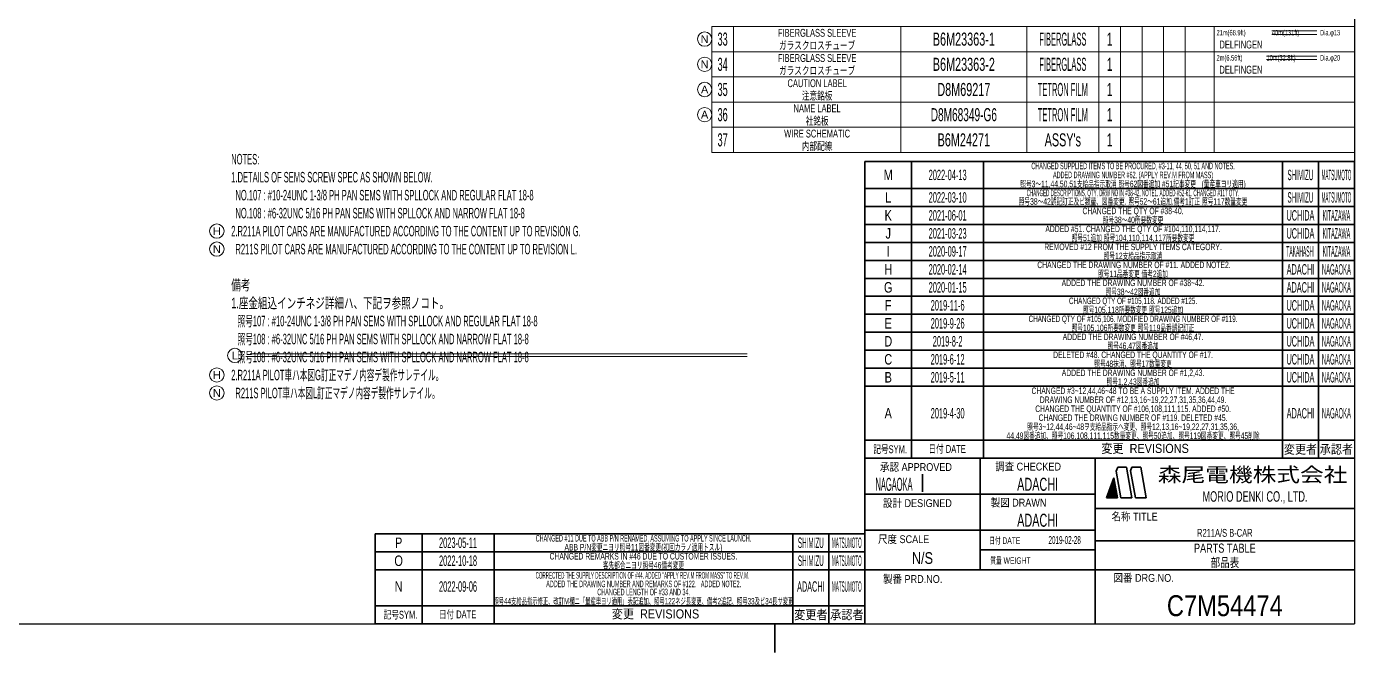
# Model space of a CAD drawing. Header units: millimetres. Extents: x 7 to 587, y 2 to 418.
# Drawn here: x 218.1 to 587, y 2 to 176 of the extents above; entities that cross this region are included whole.
import ezdxf
from ezdxf.enums import TextEntityAlignment as Align

# ---------------------------------------------------------------- set-up
doc = ezdxf.new("R2010")
doc.units = ezdxf.units.MM
for name, color, linetype in [('GR1_05', 7, 'Continuous'), ('図面枠C7M', 7, 'Continuous'), ('表題、部品表_01', 7, 'Continuous'), ('表題、部品表_02', 7, 'Continuous'), ('表題、部品表_03', 7, 'Continuous')]:
    doc.layers.add(name, color=color, linetype=linetype)
doc.styles.add('HG丸ｺﾞｼｯｸM-PRO', font='')
doc.styles.get('HG丸ｺﾞｼｯｸM-PRO').set_extended_font_data('HG丸ｺﾞｼｯｸM-PRO')

# ---------------------------------------------------------------- blocks, each defined once
blk = doc.blocks.new('BLKF026')
at = {"layer": '図面枠C7M', "color": 4, "linetype": 'Continuous', "lineweight": 13}
for p, q in [((518.454756, 45.859327), (520.608881, 48.013452)), ((518.535684, 46.081677), (520.587682, 48.133675)), ((518.616613, 46.304027), (520.566484, 48.253898)), ((518.697542, 46.526377), (520.545285, 48.374121)), ((518.778471, 46.748727), (520.524087, 48.494343)), ((518.8594, 46.971078), (520.502888, 48.614566)), ((518.940329, 47.193428), (520.48169, 48.734789)), ((519.021258, 47.415778), (520.460491, 48.855012)), ((519.102186, 47.638128), (520.439293, 48.975235)), ((519.183115, 47.860479), (520.418094, 49.095457)), ((519.264044, 48.082829), (520.396896, 49.21568)), ((519.344973, 48.305179), (520.375697, 49.335903)), ((519.425902, 48.527529), (520.354499, 49.456126)), ((519.506831, 48.749879), (520.3333, 49.576349)), ((519.58776, 48.97223), (520.312102, 49.696572)), ((519.668689, 49.19458), (520.290903, 49.816794)), ((519.749617, 49.41693), (520.269705, 49.937017)), ((519.830546, 49.63928), (520.248506, 50.05724)), ((519.911475, 49.861631), (520.227307, 50.177463)), ((519.992404, 50.083981), (520.206109, 50.297686)), ((520.073333, 50.306331), (520.18491, 50.417909)), ((520.154262, 50.528681), (520.163712, 50.538131)), ((518.157871, 44.996757), (520.693675, 47.532561)), ((518.211969, 45.192276), (520.672477, 47.652784)), ((518.292898, 45.414626), (520.651278, 47.773006)), ((518.299292, 44.996757), (520.714874, 47.412338)), ((518.373827, 45.636976), (520.63008, 47.893229)), ((518.440714, 44.996757), (520.736072, 47.292115)), ((518.582135, 44.996757), (520.757271, 47.171892)), ((518.723556, 44.996757), (520.778469, 47.051669)), ((518.864978, 44.996757), (520.799668, 46.931447)), ((519.006399, 44.996757), (520.820866, 46.811224)), ((519.147821, 44.996757), (520.842065, 46.691001)), ((519.289242, 44.996757), (520.863263, 46.570778)), ((519.430663, 44.996757), (520.884462, 46.450555)), ((519.572085, 44.996757), (520.90566, 46.330332)), ((519.713506, 44.996757), (520.926859, 46.21011)), ((519.854927, 44.996757), (520.948057, 46.089887)), ((519.996349, 44.996757), (520.969256, 45.969664)), ((520.13777, 44.996757), (520.990455, 45.849441)), ((520.279191, 44.996757), (521.011653, 45.729218)), ((520.420613, 44.996757), (521.032852, 45.608995)), ((520.562034, 44.996757), (521.05405, 45.488773)), ((520.703455, 44.996757), (521.075249, 45.36855)), ((520.844877, 44.996757), (521.096447, 45.248327)), ((520.986298, 44.996757), (521.117646, 45.128104)), ((521.12772, 44.996757), (521.138844, 45.007881))]:
    blk.add_line(p, q, dxfattribs=at)
blk = doc.blocks.new('BLKF023')
at = {"layer": '図面枠C7M', "color": 2, "linetype": 'Continuous', "lineweight": 25}
for p in [(587, 410), (7, 10)]:
    blk.add_line(p, (587, 10), dxfattribs=at)
at = {"layer": '図面枠C7M', "color": 4, "linetype": 'Continuous', "lineweight": 13}
for p, q in [((585, 176), (587, 176)), ((585, 169), (587, 169)), ((585, 162), (587, 162)), ((585, 155), (587, 155)), ((585, 148), (587, 148)), ((585, 141), (587, 141))]:
    blk.add_line(p, q, dxfattribs=at)
at = {"layer": '図面枠C7M', "color": 3, "linetype": 'Continuous', "lineweight": 35}
for p, q in [((587, 111), (585, 111)), ((587, 106), (585, 106)), ((587, 101), (585, 101)), ((587, 96), (585, 96)), ((587, 91), (585, 91)), ((451, 86), (587, 86)), ((451, 86), (451, 10)), ((464, 56), (464, 86)), ((484, 56), (484, 86)), ((567, 56), (567, 86)), ((577, 56), (577, 86)), ((451, 81), (587, 81)), ((451, 76), (587, 76)), ((451, 61), (587, 61)), ((451, 56), (587, 56)), ((483, 56), (483, 25)), ((515, 56), (515, 10)), ((520.84, 52.4), (521.23, 53.5)), ((522.14, 45), (520.84, 52.4)), ((521.23, 53.5), (523.64, 53.5)), ((525.14, 45), (523.64, 53.5)), ((525.18, 53.5), (524.82, 52.51)), ((526.14, 45), (524.82, 52.51)), ((525.18, 53.5), (527.64, 53.5)), ((529.14, 45), (527.64, 53.5)), ((467.01, 51.56), (467.01, 46.69)), ((518.14, 45), (520.16, 50.55)), ((521.14, 45), (520.16, 50.55)), ((451, 46), (515, 46)), ((518.14, 45), (521.14, 45)), ((522.14, 45), (525.14, 45)), ((526.14, 45), (529.14, 45)), ((515, 42), (587, 42)), ((451, 36), (515, 36)), ((483, 30.5), (515, 30.5)), ((515, 33), (587, 33)), ((451, 25), (587, 25)), ((426, 2), (426, 10))]:
    blk.add_line(p, q, dxfattribs=at)
at = {"layer": '図面枠C7M', "color": 4, "linetype": 'Continuous', "lineweight": 13}
blk.add_blockref('BLKF026', (0, 0), dxfattribs=at)
at = {"layer": '図面枠C7M', "color": 4, "linetype": 'Continuous', "lineweight": 13, "style": 'HG丸ｺﾞｼｯｸM-PRO'}
for s, height, width, p in [('記号SYM.', 2.182, 0.69227, (458.03, 58.49)), ('日付 DATE', 2.182, 0.692507, (473.87, 58.58)), ('変更  REVISIONS', 2.5455, 0.887352, (528.85, 58.72)), ('変更者', 2.545, 0.887717, (572, 58.5)), ('承認者', 2.545, 0.887717, (582, 58.5)), ('承認 APPROVED', 2.1818, 0.863151, (465.21, 53.54)), ('調査 CHECKED', 2.182, 0.863174, (496.34, 53.67)), ('設計 DESIGNED', 2.1818, 0.862613, (465.61, 43.51)), ('製図 DRAWN', 2.182, 0.863099, (493.7, 43.65)), ('名称 TITLE', 2.182, 0.862489, (525.93, 39.77)), ('尺度 SCALE', 2.182, 0.862581, (461.78, 33.49)), ('日付 DATE', 1.818, 0.618255, (489.88, 33.09)), ('質量 WEIGHT', 1.818, 0.618812, (491.46, 27.55)), ('製番 PRD.NO.', 2.182, 0.863299, (464.29, 22.41)), ('図番 DRG.NO.', 2.182, 0.863083, (528.44, 22.73))]:
    blk.add_text(s, height=height, dxfattribs=dict(at, width=width)).set_placement(p, align=Align.MIDDLE_CENTER)
at = {"layer": '図面枠C7M', "color": 2, "linetype": 'Continuous', "lineweight": 25, "style": 'HG丸ｺﾞｼｯｸM-PRO', "width": 1.206081}
blk.add_text('森尾電機株式会社', height=4, dxfattribs=at).set_placement((558.72, 51.43), align=Align.MIDDLE_CENTER)
at = {"layer": '図面枠C7M', "color": 3, "linetype": 'Continuous', "lineweight": 35, "style": 'HG丸ｺﾞｼｯｸM-PRO', "width": 0.652197}
blk.add_text('MORIO DENKI CO., LTD.', height=2.9091, dxfattribs=at).set_placement((559.38, 45.36), align=Align.MIDDLE_CENTER)
blk = doc.blocks.new('BLKF027')
at = {"layer": '図面枠C7M', "color": 3, "linetype": 'Continuous', "lineweight": 35, "style": 'HG丸ｺﾞｼｯｸM-PRO'}
for s, height, width, p in [('E', 2.91, 0.784871, (457.5, 93.5)), ('2019-9-26', 2.909, 0.488281, (474, 93.5)), ('CHANGED QTY OF #105,106. MODIFIED DRAWING NUMBER OF #119.', 1.8182, 0.577549, (525.5, 94.75)), ('UCHIDA', 2.909, 0.415827, (572, 93.5)), ('NAGAOKA', 2.909, 0.334453, (582, 93.5)), ('D', 2.91, 0.784656, (457.5, 88.5)), ('2019-8-2', 2.909, 0.488281, (474, 88.5)), ('ADDED THE DRAWING NUMBER OF #46,47.', 1.8182, 0.618654, (525.5, 89.75)), ('UCHIDA', 2.909, 0.415827, (572, 88.5)), ('NAGAOKA', 2.909, 0.334453, (582, 88.5)), ('C', 2.91, 0.782198, (457.5, 83.5)), ('2019-6-12', 2.909, 0.488281, (474, 83.5)), ('DELETED #48. CHANGED THE QUANTITY OF #17.', 1.8182, 0.618588, (525.5, 84.75)), ('UCHIDA', 2.909, 0.415827, (572, 83.5)), ('NAGAOKA', 2.909, 0.334453, (582, 83.5)), ('B', 2.91, 0.78204, (457.5, 78.5)), ('2019-5-11', 2.909, 0.488281, (474, 78.5)), ('ADDED THE DRAWING NUMBER OF #1,2,43.', 1.8182, 0.618577, (525.5, 79.75)), ('UCHIDA', 2.909, 0.415827, (572, 78.5)), ('NAGAOKA', 2.909, 0.334453, (582, 78.5)), ('CHANGED #3~12,44,46~48 TO BE A SUPPLY ITEM. ADDED THE', 1.8182, 0.618345, (525.5, 74.75)), ('A', 2.91, 0.782973, (457.5, 68.5)), ('2019-4-30', 2.909, 0.488281, (474, 68.5)), ('ADACHI', 2.909, 0.415454, (572, 68.5)), ('NAGAOKA', 2.909, 0.334453, (582, 68.5)), ('NAGAOKA', 3.636, 0.414524, (459.11, 48.75)), ('ADACHI', 3.636, 0.619335, (499, 48.75)), ('ADACHI', 3.636, 0.619335, (499, 38.75)), ('2019-02-28', 2.182, 0.482412, (506.5, 33.25)), ('R211A/S B-CAR', 2.1818, 0.692293, (551, 35.25)), ('N/S', 3.273, 0.805664, (467, 28.25)), ('PARTS TABLE', 2.5455, 0.742213, (551, 31)), ('C7M54474', 5.818, 0.846013, (551, 15))]:
    blk.add_text(s, height=height, dxfattribs=dict(at, width=width)).set_placement(p, align=Align.MIDDLE_CENTER)
blk = doc.blocks.new('BLKF076')
at = {"layer": '表題、部品表_02', "color": 4, "linetype": 'Continuous', "lineweight": 13}
for p, q in [((408.5, 162), (408.5, 155)), ((408.5, 162), (587, 162)), ((414.5, 162), (414.5, 155)), ((461, 162), (461, 155)), ((496, 162), (496, 155)), ((516, 162), (516, 155)), ((522, 162), (522, 155)), ((528, 162), (528, 155)), ((534, 155), (534, 162)), ((540, 162), (540, 155)), ((548, 162), (548, 155)), ((587, 162), (587, 155)), ((408.5, 155), (587, 155))]:
    blk.add_line(p, q, dxfattribs=at)
blk = doc.blocks.new('BLKF078')
at = {"layer": '表題、部品表_02', "color": 4, "linetype": 'Continuous', "lineweight": 13}
for p, q in [((408.5, 155), (408.5, 148)), ((408.5, 155), (587, 155)), ((414.5, 155), (414.5, 148)), ((461, 155), (461, 148)), ((496, 155), (496, 148)), ((516, 155), (516, 148)), ((522, 155), (522, 148)), ((528, 155), (528, 148)), ((534, 148), (534, 155)), ((540, 155), (540, 148)), ((548, 155), (548, 148)), ((587, 155), (587, 148)), ((408.5, 148), (587, 148))]:
    blk.add_line(p, q, dxfattribs=at)
blk = doc.blocks.new('BLKF168')
at = {"layer": '表題、部品表_02', "color": 4, "linetype": 'Continuous', "lineweight": 13}
for p, q in [((408.5, 148), (408.5, 141)), ((408.5, 148), (587, 148)), ((414.5, 148), (414.5, 141)), ((461, 148), (461, 141)), ((496, 148), (496, 141)), ((516, 148), (516, 141)), ((522, 148), (522, 141)), ((528, 148), (528, 141)), ((534, 141), (534, 148)), ((540, 148), (540, 141)), ((548, 148), (548, 141)), ((587, 148), (587, 141)), ((408.5, 141), (587, 141))]:
    blk.add_line(p, q, dxfattribs=at)
blk = doc.blocks.new('BLKF176')
at = {"layer": '表題、部品表_02', "color": 4, "linetype": 'Continuous', "lineweight": 13}
for p, q in [((408.5, 169), (408.5, 162)), ((408.5, 169), (587, 169)), ((414.5, 169), (414.5, 162)), ((461, 169), (461, 162)), ((496, 169), (496, 162)), ((516, 169), (516, 162)), ((522, 169), (522, 162)), ((528, 169), (528, 162)), ((534, 162), (534, 169)), ((540, 169), (540, 162)), ((548, 169), (548, 162)), ((587, 169), (587, 162)), ((408.5, 162), (587, 162))]:
    blk.add_line(p, q, dxfattribs=at)
blk = doc.blocks.new('BLKF178')
at = {"layer": '表題、部品表_02', "color": 4, "linetype": 'Continuous', "lineweight": 13}
for p, q in [((408.5, 176), (408.5, 169)), ((408.5, 176), (587, 176)), ((414.5, 176), (414.5, 169)), ((461, 176), (461, 169)), ((496, 176), (496, 169)), ((516, 176), (516, 169)), ((522, 176), (522, 169)), ((528, 176), (528, 169)), ((534, 169), (534, 176)), ((540, 176), (540, 169)), ((548, 176), (548, 169)), ((587, 176), (587, 169)), ((408.5, 169), (587, 169))]:
    blk.add_line(p, q, dxfattribs=at)
blk = doc.blocks.new('BLKF189')
at = {"layer": 'GR1_05', "color": 4, "linetype": 'Continuous', "lineweight": 13}
blk.add_circle((406.5, 158.5), 2, dxfattribs=at)
at = {"layer": 'GR1_05', "color": 4, "linetype": 'Continuous', "lineweight": 13, "style": 'HG丸ｺﾞｼｯｸM-PRO', "width": 1.042301}
blk.add_text('A', height=2.18, dxfattribs=at).set_placement((406.5, 158.5), align=Align.MIDDLE_CENTER)
blk = doc.blocks.new('BLKF190')
at = {"layer": 'GR1_05', "color": 4, "linetype": 'Continuous', "lineweight": 13}
blk.add_circle((406.5, 151.5), 2, dxfattribs=at)
at = {"layer": 'GR1_05', "color": 4, "linetype": 'Continuous', "lineweight": 13, "style": 'HG丸ｺﾞｼｯｸM-PRO', "width": 1.042301}
blk.add_text('A', height=2.18, dxfattribs=at).set_placement((406.5, 151.5), align=Align.MIDDLE_CENTER)
blk = doc.blocks.new('BLKF205')
at = {"layer": '図面枠C7M', "color": 3, "linetype": 'Continuous', "lineweight": 35}
for p, q in [((451, 91), (587, 91)), ((451, 91), (451, 86)), ((464, 91), (464, 86)), ((484, 91), (484, 86)), ((567, 91), (567, 86)), ((577, 91), (577, 86)), ((587, 91), (587, 86)), ((451, 86), (587, 86))]:
    blk.add_line(p, q, dxfattribs=at)
blk = doc.blocks.new('BLKF209')
at = {"layer": '図面枠C7M', "color": 3, "linetype": 'Continuous', "lineweight": 35}
for p, q in [((451, 96), (587, 96)), ((451, 96), (451, 91)), ((464, 96), (464, 91)), ((484, 96), (484, 91)), ((567, 96), (567, 91)), ((577, 96), (577, 91)), ((587, 96), (587, 91)), ((451, 91), (587, 91))]:
    blk.add_line(p, q, dxfattribs=at)
blk = doc.blocks.new('BLKF208')
at = {"layer": '図面枠C7M', "color": 3, "linetype": 'Continuous', "lineweight": 35}
blk.add_blockref('BLKF209', (0, 0), dxfattribs=at)
blk = doc.blocks.new('BLKF214')
at = {"layer": '図面枠C7M', "color": 3, "linetype": 'Continuous', "lineweight": 35}
for p, q in [((451, 101), (587, 101)), ((451, 101), (451, 96)), ((464, 101), (464, 96)), ((484, 101), (484, 96)), ((567, 101), (567, 96)), ((577, 101), (577, 96)), ((587, 101), (587, 96)), ((451, 96), (587, 96))]:
    blk.add_line(p, q, dxfattribs=at)
blk = doc.blocks.new('BLKF213')
at = {"layer": '図面枠C7M', "color": 3, "linetype": 'Continuous', "lineweight": 35}
blk.add_blockref('BLKF214', (0, 0), dxfattribs=at)
blk = doc.blocks.new('BLKF223')
at = {"layer": '図面枠C7M', "color": 3, "linetype": 'Continuous', "lineweight": 35}
for p, q in [((451, 106), (587, 106)), ((451, 106), (451, 101)), ((464, 106), (464, 101)), ((484, 106), (484, 101)), ((567, 106), (567, 101)), ((577, 106), (577, 101)), ((587, 106), (587, 101)), ((451, 101), (587, 101))]:
    blk.add_line(p, q, dxfattribs=at)
blk = doc.blocks.new('BLKF222')
at = {"layer": '図面枠C7M', "color": 3, "linetype": 'Continuous', "lineweight": 35}
blk.add_blockref('BLKF223', (0, 0), dxfattribs=at)
at = {"layer": '図面枠C7M', "color": 4, "linetype": 'Continuous', "lineweight": 13, "style": 'HG丸ｺﾞｼｯｸM-PRO'}
for s, height, width, p in [('G', 2.91, 0.783387, (457.5, 103.5)), ('2020-01-15', 2.909, 0.488281, (474, 103.5)), ('ADDED THE DRAWING NUMBER OF #38~42.', 1.8182, 0.618653, (525.5, 104.75)), ('ADACHI', 2.909, 0.415454, (572, 103.5)), ('NAGAOKA', 2.909, 0.334453, (582, 103.5))]:
    blk.add_text(s, height=height, dxfattribs=dict(at, width=width)).set_placement(p, align=Align.MIDDLE_CENTER)
blk = doc.blocks.new('BLKF225')
at = {"layer": '図面枠C7M', "color": 3, "linetype": 'Continuous', "lineweight": 35}
for p, q in [((451, 111), (587, 111)), ((451, 111), (451, 106)), ((464, 111), (464, 106)), ((484, 111), (484, 106)), ((567, 111), (567, 106)), ((577, 111), (577, 106)), ((587, 111), (587, 106)), ((451, 106), (587, 106))]:
    blk.add_line(p, q, dxfattribs=at)
blk = doc.blocks.new('BLKF224')
at = {"layer": '図面枠C7M', "color": 3, "linetype": 'Continuous', "lineweight": 35}
blk.add_blockref('BLKF225', (0, 0), dxfattribs=at)
at = {"layer": '図面枠C7M', "color": 4, "linetype": 'Continuous', "lineweight": 13, "style": 'HG丸ｺﾞｼｯｸM-PRO'}
for s, height, width, p in [(' CHANGED THE DRAWING NUMBER OF #11. ADDED NOTE2.', 1.8182, 0.618667, (525.5, 109.75)), ('H', 2.91, 0.781614, (457.5, 108.5)), ('2020-02-14', 2.909, 0.488281, (474, 108.5)), ('ADACHI', 2.909, 0.415454, (572, 108.5)), ('NAGAOKA', 2.909, 0.334453, (582, 108.5))]:
    blk.add_text(s, height=height, dxfattribs=dict(at, width=width)).set_placement(p, align=Align.MIDDLE_CENTER)
blk = doc.blocks.new('BLKF226')
at = {"layer": 'GR1_05', "color": 4, "linetype": 'Continuous', "lineweight": 13}
blk.add_circle((271, 119.13), 2, dxfattribs=at)
at = {"layer": 'GR1_05', "color": 4, "linetype": 'Continuous', "lineweight": 13, "style": 'HG丸ｺﾞｼｯｸM-PRO', "width": 1.042153}
blk.add_text('H', height=2.18, dxfattribs=at).set_placement((271, 119.13), align=Align.MIDDLE_CENTER)
blk = doc.blocks.new('BLKF227')
at = {"layer": 'GR1_05', "color": 4, "linetype": 'Continuous', "lineweight": 13}
blk.add_circle((271, 79.13), 2, dxfattribs=at)
at = {"layer": 'GR1_05', "color": 4, "linetype": 'Continuous', "lineweight": 13, "style": 'HG丸ｺﾞｼｯｸM-PRO', "width": 1.042153}
blk.add_text('H', height=2.18, dxfattribs=at).set_placement((271, 79.13), align=Align.MIDDLE_CENTER)
blk = doc.blocks.new('BLKF231')
at = {"layer": '図面枠C7M', "color": 3, "linetype": 'Continuous', "lineweight": 35}
for p, q in [((451, 116), (587, 116)), ((451, 116), (451, 111)), ((464, 116), (464, 111)), ((484, 116), (484, 111)), ((567, 116), (567, 111)), ((577, 116), (577, 111)), ((587, 116), (587, 111)), ((451, 111), (587, 111))]:
    blk.add_line(p, q, dxfattribs=at)
blk = doc.blocks.new('BLKF230')
at = {"layer": '図面枠C7M', "color": 3, "linetype": 'Continuous', "lineweight": 35}
blk.add_blockref('BLKF231', (0, 0), dxfattribs=at)
at = {"layer": '図面枠C7M', "color": 4, "linetype": 'Continuous', "lineweight": 13, "style": 'HG丸ｺﾞｼｯｸM-PRO'}
for s, height, width, p in [('I', 2.91, 0.781614, (457.5, 113.5)), ('2020-09-17', 2.909, 0.488281, (474, 113.5)), ('REMOVED #12 FROM THE SUPPLY ITEMS CATEGORY.', 1.8182, 0.618545, (525.5, 114.75)), ('TAKAHASHI', 2.909, 0.284557, (572, 113.5)), ('KITAZAWA', 2.909, 0.308644, (582, 113.5))]:
    blk.add_text(s, height=height, dxfattribs=dict(at, width=width)).set_placement(p, align=Align.MIDDLE_CENTER)
blk = doc.blocks.new('BLKF233')
at = {"layer": '図面枠C7M', "color": 3, "linetype": 'Continuous', "lineweight": 35}
for p, q in [((451, 121), (587, 121)), ((451, 121), (451, 116)), ((464, 121), (464, 116)), ((484, 121), (484, 116)), ((567, 121), (567, 116)), ((577, 121), (577, 116)), ((587, 121), (587, 116)), ((451, 116), (587, 116))]:
    blk.add_line(p, q, dxfattribs=at)
blk = doc.blocks.new('BLKF232')
at = {"layer": '図面枠C7M', "color": 3, "linetype": 'Continuous', "lineweight": 35}
blk.add_blockref('BLKF233', (0, 0), dxfattribs=at)
at = {"layer": '図面枠C7M', "color": 4, "linetype": 'Continuous', "lineweight": 13, "style": 'HG丸ｺﾞｼｯｸM-PRO'}
for s, height, width, p in [('J', 2.91, 0.785248, (457.5, 118.5)), ('2021-03-23', 2.909, 0.488281, (474, 118.5)), ('ADDED #51. CHANGED THE QTY OF #104,110,114,117.', 1.8182, 0.618547, (525.5, 119.75)), ('UCHIDA', 2.909, 0.415827, (572, 118.5)), ('KITAZAWA', 2.909, 0.308644, (582, 118.5))]:
    blk.add_text(s, height=height, dxfattribs=dict(at, width=width)).set_placement(p, align=Align.MIDDLE_CENTER)
blk = doc.blocks.new('BLKF240')
at = {"layer": '図面枠C7M', "color": 3, "linetype": 'Continuous', "lineweight": 35}
for p, q in [((451, 126), (587, 126)), ((451, 126), (451, 121)), ((464, 126), (464, 121)), ((484, 126), (484, 121)), ((567, 126), (567, 121)), ((577, 126), (577, 121)), ((587, 126), (587, 121)), ((451, 121), (587, 121))]:
    blk.add_line(p, q, dxfattribs=at)
blk = doc.blocks.new('BLKF239')
at = {"layer": '図面枠C7M', "color": 3, "linetype": 'Continuous', "lineweight": 35}
blk.add_blockref('BLKF240', (0, 0), dxfattribs=at)
at = {"layer": '図面枠C7M', "color": 4, "linetype": 'Continuous', "lineweight": 13, "style": 'HG丸ｺﾞｼｯｸM-PRO'}
for s, height, width, p in [('CHANGED THE QTY OF #38-40.', 1.8182, 0.618648, (525.5, 124.75)), ('K', 2.91, 0.782973, (457.5, 123.5)), ('2021-06-01', 2.909, 0.488281, (474, 123.5)), ('UCHIDA', 2.909, 0.415827, (572, 123.5)), ('KITAZAWA', 2.909, 0.308644, (582, 123.5))]:
    blk.add_text(s, height=height, dxfattribs=dict(at, width=width)).set_placement(p, align=Align.MIDDLE_CENTER)
blk = doc.blocks.new('BLKF253')
at = {"layer": '図面枠C7M', "color": 3, "linetype": 'Continuous', "lineweight": 35}
for p, q in [((451, 131), (587, 131)), ((451, 131), (451, 126)), ((464, 131), (464, 126)), ((484, 131), (484, 126)), ((567, 131), (567, 126)), ((577, 131), (577, 126)), ((587, 131), (587, 126)), ((451, 126), (587, 126))]:
    blk.add_line(p, q, dxfattribs=at)
blk = doc.blocks.new('BLKF252')
at = {"layer": '図面枠C7M', "color": 3, "linetype": 'Continuous', "lineweight": 35}
blk.add_blockref('BLKF253', (0, 0), dxfattribs=at)
at = {"layer": '図面枠C7M', "color": 4, "linetype": 'Continuous', "lineweight": 13, "style": 'HG丸ｺﾞｼｯｸM-PRO'}
for s, height, width, p in [('L', 2.91, 0.780682, (457.5, 128.5)), ('2022-03-10', 2.909, 0.488281, (474, 128.5)), ('CHANGED DESCRIPTIONS, QTY, DRW NO IN #38-42, NOTE1. ADDED #52-61. CHANGED #117 QTY.', 1.8182, 0.415652, (525.5, 129.75)), ('SHIMIZU', 2.909, 0.359252, (572, 128.5)), ('MATSUMOTO', 2.909, 0.26157, (582, 128.5))]:
    blk.add_text(s, height=height, dxfattribs=dict(at, width=width)).set_placement(p, align=Align.MIDDLE_CENTER)
blk = doc.blocks.new('BLKF284')
at = {"layer": 'GR1_05', "color": 4, "linetype": 'Continuous', "lineweight": 13}
blk.add_circle((276, 84.56), 2, dxfattribs=at)
at = {"layer": 'GR1_05', "color": 4, "linetype": 'Continuous', "lineweight": 13, "style": 'HG丸ｺﾞｼｯｸM-PRO', "width": 1.042991}
blk.add_text('L', height=2.18, dxfattribs=at).set_placement((276, 84.56), align=Align.MIDDLE_CENTER)
blk = doc.blocks.new('BLKF290')
at = {"layer": '図面枠C7M', "color": 3, "linetype": 'Continuous', "lineweight": 35}
for p, q in [((451, 138.5), (587, 138.5)), ((451, 138.5), (451, 131)), ((464, 138.5), (464, 131)), ((484, 138.5), (484, 131)), ((567, 138.5), (567, 131)), ((577, 138.5), (577, 131)), ((587, 138.5), (587, 131)), ((451, 131), (587, 131))]:
    blk.add_line(p, q, dxfattribs=at)
blk = doc.blocks.new('BLKF289')
at = {"layer": '図面枠C7M', "color": 3, "linetype": 'Continuous', "lineweight": 35}
blk.add_blockref('BLKF290', (0, 0), dxfattribs=at)
at = {"layer": '図面枠C7M', "color": 4, "linetype": 'Continuous', "lineweight": 13, "style": 'HG丸ｺﾞｼｯｸM-PRO'}
for s, height, width, p in [('CHANGED SUPPLIED ITEMS TO BE PROCURED, #3-11, 44, 50, 51 AND NOTES.', 1.8182, 0.497854, (525.5, 137.25)), ('M', 2.91, 0.781812, (457.5, 134.75)), ('2022-04-13', 2.909, 0.488281, (474, 134.75)), ('SHIMIZU', 2.909, 0.359252, (572, 134.75)), ('MATSUMOTO', 2.909, 0.26157, (582, 134.75))]:
    blk.add_text(s, height=height, dxfattribs=dict(at, width=width)).set_placement(p, align=Align.MIDDLE_CENTER)
blk = doc.blocks.new('BLKF315')
at = {"layer": '図面枠C7M', "color": 3, "linetype": 'Continuous', "lineweight": 35}
for p, q in [((315, 15), (451, 15)), ((315, 15), (315, 10)), ((328, 15), (328, 10)), ((348, 15), (348, 10)), ((431, 15), (431, 10)), ((441, 15), (441, 10)), ((451, 15), (451, 10)), ((315, 10), (451, 10))]:
    blk.add_line(p, q, dxfattribs=at)
at = {"layer": '図面枠C7M', "color": 4, "linetype": 'Continuous', "lineweight": 13, "style": 'HG丸ｺﾞｼｯｸM-PRO'}
for s, height, width, p in [('記号SYM.', 2.182, 0.69227, (322.03, 12.49)), ('日付 DATE', 2.182, 0.692507, (337.87, 12.58)), ('変更  REVISIONS', 2.5455, 0.887352, (392.85, 12.72)), ('変更者', 2.545, 0.887717, (436, 12.5)), ('承認者', 2.545, 0.887717, (446, 12.5))]:
    blk.add_text(s, height=height, dxfattribs=dict(at, width=width)).set_placement(p, align=Align.MIDDLE_CENTER)
blk = doc.blocks.new('BLKF314')
at = {"layer": '図面枠C7M', "color": 3, "linetype": 'Continuous', "lineweight": 35}
blk.add_blockref('BLKF315', (0, 0), dxfattribs=at)
blk = doc.blocks.new('BLKF317')
at = {"layer": '図面枠C7M', "color": 3, "linetype": 'Continuous', "lineweight": 35}
for p, q in [((315, 25), (315, 15)), ((328, 25), (328, 15)), ((348, 25), (348, 15)), ((431, 25), (431, 15)), ((441, 25), (441, 15)), ((451, 22.5), (451, 15)), ((315, 15), (451, 15))]:
    blk.add_line(p, q, dxfattribs=at)
blk = doc.blocks.new('BLKF316')
at = {"layer": '図面枠C7M', "color": 2, "linetype": 'Continuous', "lineweight": 35}
blk.add_line((315, 25), (451, 25), dxfattribs=at)
at = {"layer": '図面枠C7M', "color": 3, "linetype": 'Continuous', "lineweight": 35}
blk.add_blockref('BLKF317', (0, 0), dxfattribs=at)
blk = doc.blocks.new('BLKF323')
at = {"layer": 'GR1_05', "color": 4, "linetype": 'Continuous', "lineweight": 13}
blk.add_circle((271, 114.13), 2, dxfattribs=at)
at = {"layer": 'GR1_05', "color": 4, "linetype": 'Continuous', "lineweight": 13, "style": 'HG丸ｺﾞｼｯｸM-PRO', "width": 1.042153}
blk.add_text('N', height=2.18, dxfattribs=at).set_placement((271, 114.13), align=Align.MIDDLE_CENTER)
blk = doc.blocks.new('BLKF324')
at = {"layer": 'GR1_05', "color": 4, "linetype": 'Continuous', "lineweight": 13}
blk.add_circle((271, 74.13), 2, dxfattribs=at)
at = {"layer": 'GR1_05', "color": 4, "linetype": 'Continuous', "lineweight": 13, "style": 'HG丸ｺﾞｼｯｸM-PRO', "width": 1.042153}
blk.add_text('N', height=2.18, dxfattribs=at).set_placement((271, 74.13), align=Align.MIDDLE_CENTER)
blk = doc.blocks.new('BLKF325')
at = {"layer": 'GR1_05', "color": 4, "linetype": 'Continuous', "lineweight": 13}
blk.add_circle((406.5, 172.5), 2, dxfattribs=at)
at = {"layer": 'GR1_05', "color": 4, "linetype": 'Continuous', "lineweight": 13, "style": 'HG丸ｺﾞｼｯｸM-PRO', "width": 1.042153}
blk.add_text('N', height=2.18, dxfattribs=at).set_placement((406.5, 172.5), align=Align.MIDDLE_CENTER)
blk = doc.blocks.new('BLKF326')
at = {"layer": 'GR1_05', "color": 4, "linetype": 'Continuous', "lineweight": 13}
blk.add_circle((406.5, 165.5), 2, dxfattribs=at)
at = {"layer": 'GR1_05', "color": 4, "linetype": 'Continuous', "lineweight": 13, "style": 'HG丸ｺﾞｼｯｸM-PRO', "width": 1.042153}
blk.add_text('N', height=2.18, dxfattribs=at).set_placement((406.5, 165.5), align=Align.MIDDLE_CENTER)
blk = doc.blocks.new('BLKF328')
at = {"layer": '図面枠C7M', "color": 3, "linetype": 'Continuous', "lineweight": 35}
for p, q in [((315, 30), (451, 30)), ((315, 30), (315, 25)), ((328, 30), (328, 25)), ((348, 30), (348, 25)), ((431, 30), (431, 25)), ((441, 30), (441, 25)), ((451, 30), (451, 25)), ((315, 25), (451, 25))]:
    blk.add_line(p, q, dxfattribs=at)
blk = doc.blocks.new('BLKF327')
at = {"layer": '図面枠C7M', "color": 3, "linetype": 'Continuous', "lineweight": 35}
blk.add_blockref('BLKF328', (0, 0), dxfattribs=at)
at = {"layer": '図面枠C7M', "color": 4, "linetype": 'Continuous', "lineweight": 13, "style": 'HG丸ｺﾞｼｯｸM-PRO'}
for s, height, width, p in [('CHANGED REMARKS IN #46 DUE TO CUSTOMER ISSUES.', 1.8182, 0.618798, (389.5, 28.75)), ('O', 2.91, 0.783995, (321.5, 27.5)), ('2022-10-18', 2.909, 0.488281, (338, 27.5)), ('SHIMIZU', 2.909, 0.359252, (436, 27.5)), ('MATSUMOTO', 2.909, 0.26157, (446, 27.5))]:
    blk.add_text(s, height=height, dxfattribs=dict(at, width=width)).set_placement(p, align=Align.MIDDLE_CENTER)
blk = doc.blocks.new('BLKF334')
at = {"layer": '図面枠C7M', "color": 3, "linetype": 'Continuous', "lineweight": 35}
for p, q in [((315, 35), (451, 35)), ((315, 35), (315, 30)), ((328, 35), (328, 30)), ((348, 35), (348, 30)), ((431, 35), (431, 30)), ((441, 35), (441, 30)), ((451, 35), (451, 30)), ((315, 30), (451, 30))]:
    blk.add_line(p, q, dxfattribs=at)
blk = doc.blocks.new('BLKF333')
at = {"layer": '図面枠C7M', "color": 3, "linetype": 'Continuous', "lineweight": 35}
blk.add_blockref('BLKF334', (0, 0), dxfattribs=at)
at = {"layer": '図面枠C7M', "color": 4, "linetype": 'Continuous', "lineweight": 13, "style": 'HG丸ｺﾞｼｯｸM-PRO'}
for s, height, width, p in [('P', 2.91, 0.782925, (321.5, 32.5)), ('2023-05-11', 2.909, 0.488281, (338, 32.5)), ('CHANGED #11 DUE TO ABB P/N RENAMED, ASSUMING TO APPLY SINCE LAUNCH.', 1.8182, 0.497682, (389.5, 33.75)), ('SHIMIZU', 2.909, 0.359252, (436, 32.5)), ('MATSUMOTO', 2.909, 0.26157, (446, 32.5))]:
    blk.add_text(s, height=height, dxfattribs=dict(at, width=width)).set_placement(p, align=Align.MIDDLE_CENTER)

msp = doc.modelspace()

# ---------------------------------------------------------------- linework, layer by layer
at = {"layer": 'GR1_05', "color": 7, "linetype": 'Continuous', "lineweight": 13}
for p, q in [((564.06, 174.8), (576.56, 174.8)), ((564.06, 173.8), (576.56, 173.8)), ((562.56, 167.8), (576.56, 167.8)), ((562.56, 166.8), (576.56, 166.8))]:
    msp.add_line(p, q, dxfattribs=at)
at = {"layer": 'GR1_05', "color": 4, "linetype": 'Continuous', "lineweight": 13}
for p, q in [((280.3, 85.03), (418.3, 85.03)), ((280.3, 84.23), (418.3, 84.23))]:
    msp.add_line(p, q, dxfattribs=at)

# ---------------------------------------------------------------- block references
for name in ['BLKF325', 'BLKF326', 'BLKF189', 'BLKF190', 'BLKF226', 'BLKF323', 'BLKF284', 'BLKF227', 'BLKF324']:
    msp.add_blockref(name, (0, 0), dxfattribs=at)
at = {"layer": '図面枠C7M', "color": 4, "linetype": 'Continuous', "lineweight": 13}
for name in ['BLKF023', 'BLKF289', 'BLKF252', 'BLKF239', 'BLKF232', 'BLKF230', 'BLKF224', 'BLKF222', 'BLKF333', 'BLKF327']:
    msp.add_blockref(name, (0, 0), dxfattribs=at)
at = {"layer": '図面枠C7M', "color": 3, "linetype": 'Continuous', "lineweight": 35}
for name in ['BLKF213', 'BLKF208', 'BLKF027', 'BLKF205', 'BLKF316', 'BLKF314']:
    msp.add_blockref(name, (0, 0), dxfattribs=at)
at = {"layer": '表題、部品表_02', "color": 4, "linetype": 'Continuous', "lineweight": 13}
for name in ['BLKF178', 'BLKF176', 'BLKF076', 'BLKF078', 'BLKF168']:
    msp.add_blockref(name, (0, 0), dxfattribs=at)

# ---------------------------------------------------------------- texts
at = {"layer": 'GR1_05', "color": 3, "linetype": 'Continuous', "lineweight": 35, "style": 'HG丸ｺﾞｼｯｸM-PRO'}
for s, height, width, p in [('40m(131ft)', 1.527, 0.619691, (564.06, 174.3)), ('10m(32.8ft)', 1.5273, 0.619373, (562.56, 167.3))]:
    msp.add_text(s, height=height, dxfattribs=dict(at, width=width)).set_placement(p, align=Align.MIDDLE_LEFT)
at = {"layer": 'GR1_05', "color": 4, "linetype": 'Continuous', "lineweight": 13, "style": 'HG丸ｺﾞｼｯｸM-PRO', "width": 0.522554}
msp.add_text('   照号108 : #6-32UNC 5/16 PH PAN SEMS WITH SPLLOCK AND NARROW FLAT 18-8', height=2.9091, dxfattribs=at).set_placement((275, 84.13), align=Align.MIDDLE_LEFT)
at = {"layer": '図面枠C7M', "color": 4, "linetype": 'Continuous', "lineweight": 13, "style": 'HG丸ｺﾞｼｯｸM-PRO'}
for s, height, width, p in [('照号3～11,44,50,51支給品指示取消 照号62図番追加 #51記事変更\u3000(量産車ヨリ適用)', 1.8182, 0.619011, (525.5, 132.25)), ('ADDED DRAWING NUMBER #62. (APPLY REV.M FROM MASS)', 1.8182, 0.497696, (525.5, 134.75)), ('照号38～42誤記訂正及ビ数量、図番変更. 照号52～61追加.備考1訂正 照号117数量変更', 1.8182, 0.618989, (525.5, 127.36)), ('照号38～40所要数変更', 1.8182, 0.619228, (525.5, 122.25)), ('照号51追加 照号104,110,114,117所要数変更', 1.8182, 0.619083, (525.5, 117.25)), ('照号12支給品指示取消', 1.8182, 0.619099, (525.5, 112.25)), ('照号11品番変更 備考2追加', 1.8182, 0.618981, (525.5, 107.25)), ('照号38～42図番追加', 1.8182, 0.619255, (525.5, 102.25)), ('ABB P/N変更ニヨリ照号11図番変更(初回カラノ適用トスル)', 1.8182, 0.619028, (389.5, 31.25)), ('客先都合ニヨリ照号46備考変更', 1.8182, 0.61906, (389.5, 26.25)), ('CORRECTED THE SUPPLY DESCRIPTION OF #44. ADDED "APPLY REV.M FROM MASS" TO REV.M.', 1.8182, 0.415421, (389.22, 23.45)), ('N', 2.91, 0.781614, (321.5, 20.33)), ('2022-09-06', 2.909, 0.488281, (338, 20.33)), ('ADDED THE DRAWING NUMBER AND REMARKS OF #122.\u3000ADDED NOTE2.', 1.8182, 0.497791, (389.56, 21.06)), ('CHANGED LENGTH OF #33 AND 34.', 1.8182, 0.497989, (389.56, 18.8)), ('ADACHI', 2.909, 0.415454, (436, 20.33)), ('MATSUMOTO', 2.909, 0.26157, (446, 20.33)), ('照号44支給品指示修正、改訂M欄ニ「量産車ヨリ適用」表記追加、照号122ネジ長変更、備考2追記、照号33及ビ34長サ変更', 1.8182, 0.577962, (389.5, 16.25))]:
    msp.add_text(s, height=height, dxfattribs=dict(at, width=width)).set_placement(p, align=Align.MIDDLE_CENTER)
at = {"layer": '図面枠C7M', "color": 3, "linetype": 'Continuous', "lineweight": 35, "style": 'HG丸ｺﾞｼｯｸM-PRO'}
for s, height, width, p in [('F', 2.91, 0.783156, (457.5, 98.5)), ('2019-11-6', 2.909, 0.488281, (474, 98.5)), ('CHANGED QTY OF #105,118. ADDED #125.', 1.8182, 0.577185, (525.5, 99.75)), ('UCHIDA', 2.909, 0.415827, (572, 98.5)), ('NAGAOKA', 2.909, 0.334453, (582, 98.5)), ('照号105,118所要数変更 照号125追加', 1.8182, 0.619114, (525.5, 97.25)), ('照号105,106所要数変更 照号119品番誤記訂正', 1.8182, 0.619086, (525.5, 92.25)), ('照号46,47図番追加', 1.8182, 0.619076, (525.5, 87.25)), ('照号48抹消、照号17数量変更', 1.8182, 0.61917, (525.5, 82.25)), ('照号1,2,43図番追加', 1.8182, 0.618874, (525.5, 77.25)), ('CHANGED THE QUANTITY OF #106,108,111,115. ADDED #50.', 1.8182, 0.618651, (525.5, 69.75)), ('DRAWING NUMBER OF #12,13,16~19,22,27,31,35,36,44,49.', 1.8182, 0.618767, (525.5, 72.25)), ('CHANGED THE DRWING NUMBER OF #119. DELETED #45.', 1.8182, 0.618781, (525.5, 67.25)), ('44,49図番追加、照号106,108,111,115数量変更、照号50追加、照号119図番変更、照号45削除', 1.8182, 0.619165, (525.5, 62.25)), ('照号3~12,44,46~48ヲ支給品指示ヘ変更、照号12,13,16~19,22,27,31,35,36,', 1.8182, 0.618832, (525.5, 64.75)), ('部品表', 2.545, 0.741121, (551, 27))]:
    msp.add_text(s, height=height, dxfattribs=dict(at, width=width)).set_placement(p, align=Align.MIDDLE_CENTER)
at = {"layer": '表題、部品表_01', "color": 3, "linetype": 'Continuous', "lineweight": 35, "style": 'HG丸ｺﾞｼｯｸM-PRO'}
for s, height, width, p in [('NOTES:', 2.909, 0.521723, (275, 139.13)), ('1.DETAILS OF SEMS SCREW SPEC AS SHOWN BELOW.', 2.9091, 0.522488, (275, 134.13)), ('  NO.107 : #10-24UNC 1-3/8 PH PAN SEMS WITH SPLLOCK AND REGULAR FLAT 18-8', 2.9091, 0.522568, (275, 129.13)), ('  NO.108 : #6-32UNC 5/16 PH PAN SEMS WITH SPLLOCK AND NARROW FLAT 18-8', 2.9091, 0.522562, (275, 124.13)), ('2.R211A PILOT CARS ARE MANUFACTURED ACCORDING TO THE CONTENT UP TO REVISION G. ', 2.9091, 0.522266, (275, 119.13)), ('  R211S PILOT CARS ARE MANUFACTURED ACCORDING TO THE CONTENT UP TO REVISION L. ', 2.9091, 0.522278, (275, 114.13)), ('備考', 2.909, 0.651535, (275, 104.13)), ('1.座金組込インチネジ詳細ハ、下記ヲ参照ノコト。', 2.9091, 0.651558, (275, 99.13)), ('   照号107 : #10-24UNC 1-3/8 PH PAN SEMS WITH SPLLOCK AND REGULAR FLAT 18-8', 2.9091, 0.522559, (275, 94.13)), ('   照号108 : #6-32UNC 5/16 PH PAN SEMS WITH SPLLOCK AND NARROW FLAT 18-8', 2.9091, 0.522554, (275, 89.13)), ('2.R211A PILOT車ハ本図G訂正マデノ内容デ製作サレテイル。', 2.9091, 0.521644, (275, 79.13)), ('  R211S PILOT車ハ本図L訂正マデノ内容デ製作サレテイル。', 2.9091, 0.521653, (275, 74.13))]:
    msp.add_text(s, height=height, dxfattribs=dict(at, width=width)).set_placement(p, align=Align.MIDDLE_LEFT)
at = {"layer": '表題、部品表_03', "color": 3, "linetype": 'Continuous', "lineweight": 35, "style": 'HG丸ｺﾞｼｯｸM-PRO'}
for s, height, width, p in [('33', 3.636, 0.521199, (411.5, 172.5)), ('FIBERGLASS SLEEVE', 2.1818, 0.69181, (437.75, 174.25)), ('B6M23363-1', 3.636, 0.619572, (478.5, 172.5)), ('FIBERGLASS', 3.636, 0.375328, (506, 172.5)), ('1', 3.64, 0.576062, (519, 172.5)), ('ガラスクロスチューブ', 2.182, 0.692256, (437.75, 170.75)), ('34', 3.636, 0.521199, (411.5, 165.5)), ('FIBERGLASS SLEEVE', 2.1818, 0.69181, (437.75, 167.25)), ('B6M23363-2', 3.636, 0.619572, (478.5, 165.5)), ('FIBERGLASS', 3.636, 0.375328, (506, 165.5)), ('1', 3.64, 0.576062, (519, 165.5)), ('ガラスクロスチューブ', 2.182, 0.692256, (437.75, 163.75)), ('35', 3.636, 0.521199, (411.5, 158.5)), ('CAUTION LABEL', 2.1818, 0.692867, (437.75, 160.25)), ('D8M69217', 3.636, 0.619412, (478.5, 158.5)), ('TETRON FILM', 3.6364, 0.375921, (506, 158.5)), ('1', 3.64, 0.576062, (519, 158.5)), ('注意銘板', 2.182, 0.692256, (437.75, 156.75)), ('36', 3.636, 0.521199, (411.5, 151.5)), ('NAME LABEL', 2.182, 0.692548, (437.75, 153.25)), ('D8M68349-G6', 3.6364, 0.576725, (478.5, 151.5)), ('TETRON FILM', 3.6364, 0.375921, (506, 151.5)), ('1', 3.64, 0.576062, (519, 151.5)), ('社銘板', 2.182, 0.692256, (437.75, 149.75)), ('37', 3.636, 0.521199, (411.5, 144.5)), ('WIRE SCHEMATIC', 2.1818, 0.692681, (437.75, 146.25)), ('内部配線', 2.182, 0.692256, (437.75, 142.75)), ('B6M24271', 3.636, 0.619614, (478.5, 144.5)), ("ASSY's", 3.636, 0.617769, (506, 144.5)), ('1', 3.64, 0.576062, (519, 144.5))]:
    msp.add_text(s, height=height, dxfattribs=dict(at, width=width)).set_placement(p, align=Align.MIDDLE_CENTER)
for s, height, width, p in [('21m(68.9ft)', 1.5273, 0.619373, (548.69, 174.3)), ('Dia.φ13', 1.527, 0.619198, (577.45, 174.3)), ('DELFINGEN', 2.182, 0.691937, (549.5, 171)), ('2m(6.56ft)', 1.527, 0.619296, (548.69, 167.3)), ('Dia.φ20', 1.527, 0.619198, (577.45, 167.3)), ('DELFINGEN', 2.182, 0.691937, (549.5, 164))]:
    msp.add_text(s, height=height, dxfattribs=dict(at, width=width)).set_placement(p, align=Align.MIDDLE_LEFT)

doc.saveas('drawing.dxf')
